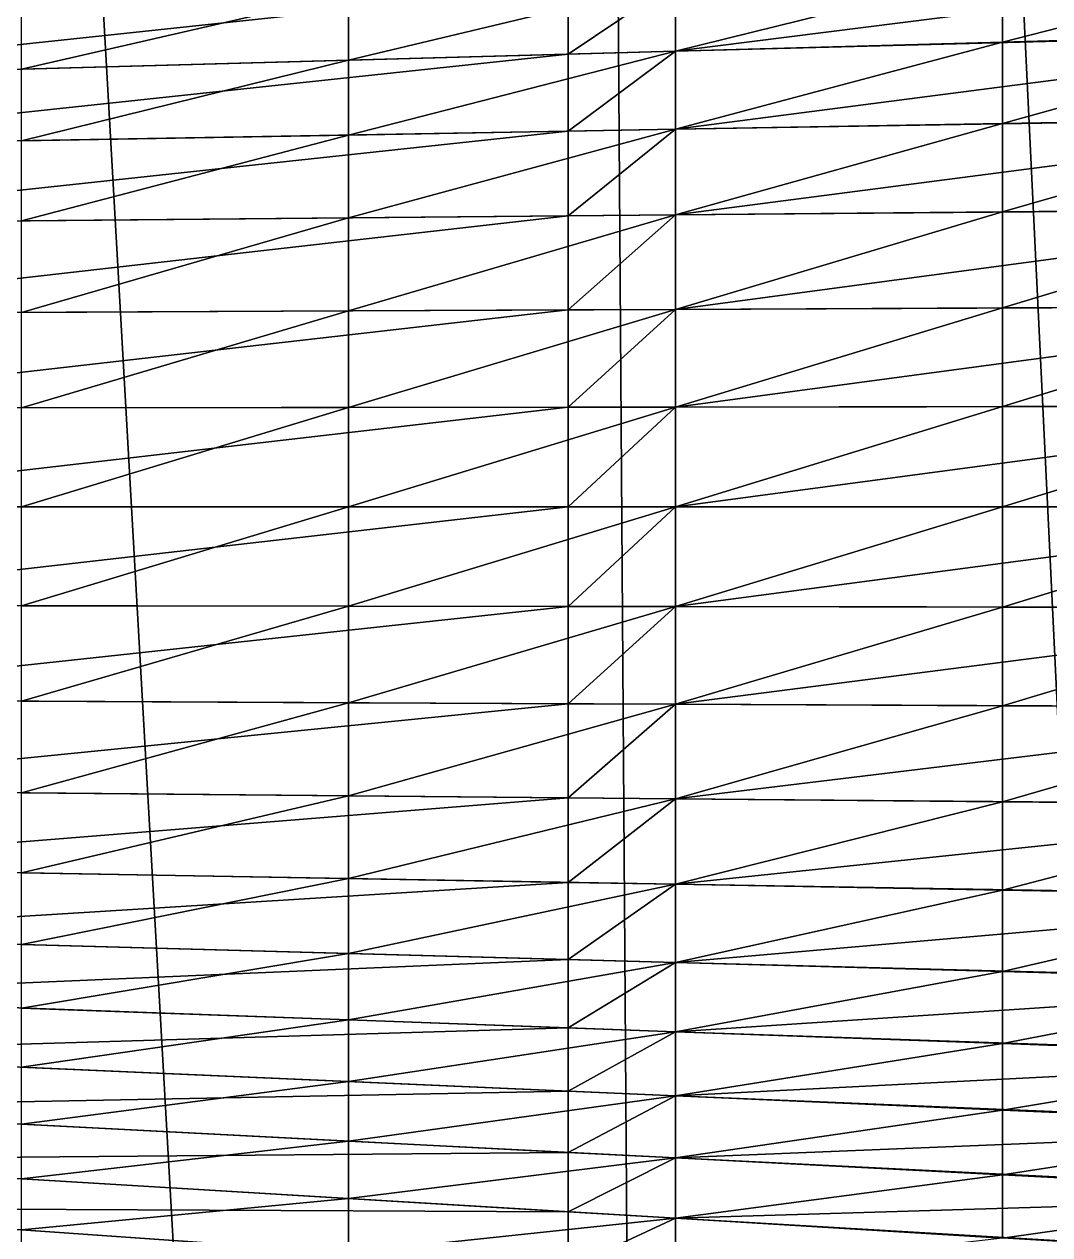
# Model space of a CAD drawing. Header units: metres. Extents: x -3 to 177, y -14 to 14.
# Drawn here: x 10.754 to 12.44, y -1.197 to 0.794 of the extents above; entities that cross this region are included whole.
import ezdxf

# ---------------------------------------------------------------- set-up
doc = ezdxf.new("R2010")
doc.units = ezdxf.units.M
doc.layers.add('ENGINE_ROOM', color=7, linetype='Continuous', true_color=0xa1acbe)
doc.layers.add('HULL', color=7, linetype='Continuous', true_color=0x528ba5)

msp = doc.modelspace()

# ---------------------------------------------------------------- linework, layer by layer
at = {"layer": 'ENGINE_ROOM'}
for points in [[(11.825, 12.714, 14.6662), (13.0631, -13.0226, 14.6539), (13.0631, 13.0226, 14.6539)], [(11.6483, 12.668, 14.6681), (11.825, -12.714, 14.6662), (11.825, 12.714, 14.6662)], [(11.825, 12.714, 14.6662), (11.825, -12.714, 14.6662), (13.0631, -13.0226, 14.6539)], [(10.2335, 12.2995, 14.6829), (11.6483, -12.668, 14.6681), (11.6483, 12.668, 14.6681)], [(11.6483, 12.668, 14.6681), (11.6483, -12.668, 14.6681), (11.825, -12.714, 14.6662)], [(10.2335, 12.2995, 14.6829), (10.2335, -12.2995, 14.6829), (11.6483, -12.668, 14.6681)], [(11.825, 0.7495, 0.4018), (11.825, 0.8632, 0.5192), (13.0631, 0.9058, 0.3402)], [(11.825, 0.7495, 0.4018), (13.0631, 0.9058, 0.3402), (13.0631, 0.7817, 0.2305)], [(10.2335, 0.7055, 0.6446), (10.2335, 0.8055, 0.7712), (11.6483, 0.8568, 0.5472)], [(10.2335, 0.7055, 0.6446), (11.6483, 0.8568, 0.5472), (11.6483, 0.7446, 0.4288)], [(11.6483, 0.7446, 0.4288), (11.6483, 0.8568, 0.5472), (11.825, 0.8632, 0.5192)], [(11.6483, 0.7446, 0.4288), (11.825, 0.8632, 0.5192), (11.825, 0.7495, 0.4018)], [(11.825, 0.6208, 0.303), (11.825, 0.7495, 0.4018), (13.0631, 0.7817, 0.2305)], [(11.825, 0.6208, 0.303), (13.0631, 0.7817, 0.2305), (13.0631, 0.6411, 0.1437)], [(10.2335, 0.5928, 0.531), (10.2335, 0.7055, 0.6446), (11.6483, 0.7446, 0.4288)], [(10.2335, 0.5928, 0.531), (11.6483, 0.7446, 0.4288), (11.6483, 0.6177, 0.3283)], [(11.6483, 0.6177, 0.3283), (11.6483, 0.7446, 0.4288), (11.825, 0.7495, 0.4018)], [(11.6483, 0.6177, 0.3283), (11.825, 0.7495, 0.4018), (11.825, 0.6208, 0.303)], [(11.825, 0.48, 0.2217), (11.825, 0.6208, 0.303), (13.0631, 0.6411, 0.1437)], [(11.825, 0.48, 0.2217), (13.0631, 0.6411, 0.1437), (13.0631, 0.4907, 0.0754)], [(10.2335, 0.4653, 0.4339), (10.2335, 0.5928, 0.531), (11.6483, 0.6177, 0.3283)], [(10.2335, 0.4653, 0.4339), (11.6483, 0.6177, 0.3283), (11.6483, 0.4784, 0.2453)], [(11.6483, 0.4784, 0.2453), (11.6483, 0.6177, 0.3283), (11.825, 0.6208, 0.303)], [(11.6483, 0.4784, 0.2453), (11.825, 0.6208, 0.303), (11.825, 0.48, 0.2217)], [(10.2335, 0.3171, 0.3696), (10.2335, 0.4653, 0.4339), (11.6483, 0.4784, 0.2453)], [(10.2335, 0.3171, 0.3696), (11.6483, 0.4784, 0.2453), (11.6483, 0.3238, 0.1927)], [(11.6483, 0.3238, 0.1927), (11.6483, 0.4784, 0.2453), (11.825, 0.48, 0.2217)], [(11.6483, 0.3238, 0.1927), (11.825, 0.48, 0.2217), (11.825, 0.3246, 0.1706)], [(11.825, 0.3246, 0.1706), (11.825, 0.48, 0.2217), (13.0631, 0.4907, 0.0754)], [(11.825, 0.3246, 0.1706), (13.0631, 0.4907, 0.0754), (13.0631, 0.3301, 0.0347)], [(10.2335, 0.162, 0.326), (10.2335, 0.3171, 0.3696), (11.6483, 0.3238, 0.1927)], [(10.2335, 0.162, 0.326), (11.6483, 0.3238, 0.1927), (11.6483, 0.1639, 0.1599)], [(11.6483, 0.1639, 0.1599), (11.6483, 0.3238, 0.1927), (11.825, 0.3246, 0.1706)], [(11.6483, 0.1639, 0.1599), (11.825, 0.3246, 0.1706), (11.825, 0.1641, 0.1391)], [(11.825, 0.1641, 0.1391), (11.825, 0.3246, 0.1706), (13.0631, 0.3301, 0.0347)], [(11.825, 0.1641, 0.1391), (13.0631, 0.3301, 0.0347), (13.0631, 0.1657, 0.0124)], [(10.2335, 0, 0.3123), (10.2335, 0.162, 0.326), (11.6483, 0.1639, 0.1599)], [(10.2335, 0, 0.3123), (11.6483, 0.1639, 0.1599), (11.6483, 0, 0.1486)], [(11.6483, 0, 0.1486), (11.6483, 0.1639, 0.1599), (11.825, 0.1641, 0.1391)], [(11.6483, 0, 0.1486), (11.825, 0.1641, 0.1391), (11.825, 0, 0.1282)], [(11.825, 0, 0.1282), (11.825, 0.1641, 0.1391), (13.0631, 0.1657, 0.0124)], [(11.825, 0, 0.1282), (13.0631, 0.1657, 0.0124), (13.0631, 0, 0.0038)], [(10.2335, -0.162, 0.326), (10.2335, 0, 0.3123), (11.6483, 0, 0.1486)], [(10.2335, -0.162, 0.326), (11.6483, 0, 0.1486), (11.6483, -0.1639, 0.1599)], [(11.6483, -0.1639, 0.1599), (11.6483, 0, 0.1486), (11.825, 0, 0.1282)], [(11.6483, -0.1639, 0.1599), (11.825, 0, 0.1282), (11.825, -0.1641, 0.1391)], [(11.825, -0.1641, 0.1391), (11.825, 0, 0.1282), (13.0631, 0, 0.0038)], [(11.825, -0.1641, 0.1391), (13.0631, 0, 0.0038), (13.0631, -0.1657, 0.0124)], [(10.2335, -0.3171, 0.3696), (10.2335, -0.162, 0.326), (11.6483, -0.1639, 0.1599)], [(10.2335, -0.3171, 0.3696), (11.6483, -0.1639, 0.1599), (11.6483, -0.3238, 0.1927)], [(11.6483, -0.3238, 0.1927), (11.6483, -0.1639, 0.1599), (11.825, -0.1641, 0.1391)], [(11.6483, -0.3238, 0.1927), (11.825, -0.1641, 0.1391), (11.825, -0.3246, 0.1706)], [(11.825, -0.3246, 0.1706), (11.825, -0.1641, 0.1391), (13.0631, -0.1657, 0.0124)], [(11.825, -0.3246, 0.1706), (13.0631, -0.1657, 0.0124), (13.0631, -0.3301, 0.0347)], [(10.2335, -0.4653, 0.4339), (10.2335, -0.3171, 0.3696), (11.6483, -0.3238, 0.1927)], [(10.2335, -0.4653, 0.4339), (11.6483, -0.3238, 0.1927), (11.6483, -0.4784, 0.2453)], [(11.6483, -0.4784, 0.2453), (11.6483, -0.3238, 0.1927), (11.825, -0.3246, 0.1706)], [(11.6483, -0.4784, 0.2453), (11.825, -0.3246, 0.1706), (11.825, -0.48, 0.2217)], [(11.825, -0.48, 0.2217), (11.825, -0.3246, 0.1706), (13.0631, -0.3301, 0.0347)], [(11.825, -0.48, 0.2217), (13.0631, -0.3301, 0.0347), (13.0631, -0.4907, 0.0754)], [(10.2335, -0.5928, 0.531), (10.2335, -0.4653, 0.4339), (11.6483, -0.4784, 0.2453)], [(10.2335, -0.5928, 0.531), (11.6483, -0.4784, 0.2453), (11.6483, -0.6177, 0.3283)], [(11.6483, -0.6177, 0.3283), (11.6483, -0.4784, 0.2453), (11.825, -0.48, 0.2217)], [(11.6483, -0.6177, 0.3283), (11.825, -0.48, 0.2217), (11.825, -0.6208, 0.303)], [(11.825, -0.6208, 0.303), (11.825, -0.48, 0.2217), (13.0631, -0.4907, 0.0754)], [(11.825, -0.6208, 0.303), (13.0631, -0.4907, 0.0754), (13.0631, -0.6411, 0.1437)], [(10.2335, -0.7055, 0.6446), (10.2335, -0.5928, 0.531), (11.6483, -0.6177, 0.3283)], [(10.2335, -0.7055, 0.6446), (11.6483, -0.6177, 0.3283), (11.6483, -0.7446, 0.4288)], [(11.6483, -0.7446, 0.4288), (11.6483, -0.6177, 0.3283), (11.825, -0.6208, 0.303)], [(11.6483, -0.7446, 0.4288), (11.825, -0.6208, 0.303), (11.825, -0.7495, 0.4018)], [(11.825, -0.7495, 0.4018), (11.825, -0.6208, 0.303), (13.0631, -0.6411, 0.1437)], [(11.825, -0.7495, 0.4018), (13.0631, -0.6411, 0.1437), (13.0631, -0.7817, 0.2305)], [(10.2335, -0.8055, 0.7712), (10.2335, -0.7055, 0.6446), (11.6483, -0.7446, 0.4288)], [(10.2335, -0.8055, 0.7712), (11.6483, -0.7446, 0.4288), (11.6483, -0.8568, 0.5472)], [(11.6483, -0.8568, 0.5472), (11.6483, -0.7446, 0.4288), (11.825, -0.7495, 0.4018)], [(11.6483, -0.8568, 0.5472), (11.825, -0.7495, 0.4018), (11.825, -0.8632, 0.5192)], [(11.825, -0.8632, 0.5192), (11.825, -0.7495, 0.4018), (13.0631, -0.7817, 0.2305)], [(11.825, -0.8632, 0.5192), (13.0631, -0.7817, 0.2305), (13.0631, -0.9058, 0.3402)], [(10.2335, -0.8989, 0.9034), (10.2335, -0.8055, 0.7712), (11.6483, -0.8568, 0.5472)], [(10.2335, -0.8989, 0.9034), (11.6483, -0.8568, 0.5472), (11.6483, -0.9607, 0.6736)], [(11.6483, -0.9607, 0.6736), (11.6483, -0.8568, 0.5472), (11.825, -0.8632, 0.5192)], [(11.6483, -0.9607, 0.6736), (11.825, -0.8632, 0.5192), (11.825, -0.9684, 0.6449)], [(11.825, -0.9684, 0.6449), (11.825, -0.8632, 0.5192), (13.0631, -0.9058, 0.3402)], [(10.2335, -0.9886, 1.038), (10.2335, -0.8989, 0.9034), (11.6483, -0.9607, 0.6736)], [(11.825, -0.9684, 0.6449), (13.0631, -0.9058, 0.3402), (13.0631, -1.0203, 0.46)], [(10.2335, -0.9886, 1.038), (11.6483, -0.9607, 0.6736), (11.6483, -1.0616, 0.8022)], [(11.6483, -1.0616, 0.8022), (11.6483, -0.9607, 0.6736), (11.825, -0.9684, 0.6449)], [(11.6483, -1.0616, 0.8022), (11.825, -0.9684, 0.6449), (11.825, -1.0707, 0.7728)], [(11.825, -1.0707, 0.7728), (11.825, -0.9684, 0.6449), (13.0631, -1.0203, 0.46)], [(10.2335, -1.0738, 1.1752), (10.2335, -0.9886, 1.038), (11.6483, -1.0616, 0.8022)], [(11.825, -1.0707, 0.7728), (13.0631, -1.0203, 0.46), (13.0631, -1.1325, 0.5819)], [(10.2335, -1.0738, 1.1752), (11.6483, -1.0616, 0.8022), (11.6483, -1.1593, 0.933)], [(10.2335, -1.1527, 1.3158), (10.2335, -1.0738, 1.1752), (11.6483, -1.1593, 0.933)], [(11.6483, -1.1593, 0.933), (11.6483, -1.0616, 0.8022), (11.825, -1.0707, 0.7728)], [(11.6483, -1.1593, 0.933), (11.825, -1.0707, 0.7728), (11.825, -1.17, 0.9028)], [(11.825, -1.17, 0.9028), (11.825, -1.0707, 0.7728), (13.0631, -1.1325, 0.5819)], [(11.825, -1.17, 0.9028), (13.0631, -1.1325, 0.5819), (13.0631, -1.2427, 0.7057)], [(10.2335, -1.2226, 1.4606), (10.2335, -1.1527, 1.3158), (11.6483, -1.2521, 1.0671)], [(10.2335, -1.1527, 1.3158), (11.6483, -1.1593, 0.933), (11.6483, -1.2521, 1.0671)], [(11.6483, -1.2521, 1.0671), (11.6483, -1.1593, 0.933), (11.825, -1.17, 0.9028)], [(11.6483, -1.2521, 1.0671), (11.825, -1.17, 0.9028), (11.825, -1.2645, 1.0361)], [(11.825, -1.2645, 1.0361), (11.825, -1.17, 0.9028), (13.0631, -1.2427, 0.7057)]]:
    msp.add_3dface(points, dxfattribs=at)
at = {"layer": 'HULL'}
for points in [[(12.3625, 0.7643, 0.3198), (12.3625, 0.8827, 0.4341), (12.9, 0.9021, 0.349)], [(12.3625, 0.7643, 0.3198), (12.9, 0.9021, 0.349), (12.9, 0.7792, 0.2378)], [(11.825, 0.7495, 0.4018), (11.825, 0.8632, 0.5192), (12.3625, 0.8827, 0.4341)], [(11.825, 0.7495, 0.4018), (12.3625, 0.8827, 0.4341), (12.3625, 0.7643, 0.3198)], [(11.2875, 0.7346, 0.4838), (11.2875, 0.8437, 0.6043), (11.825, 0.8632, 0.5192)], [(11.2875, 0.7346, 0.4838), (11.825, 0.8632, 0.5192), (11.825, 0.7495, 0.4018)], [(10.75, 0.7198, 0.5658), (10.75, 0.8242, 0.6894), (11.2875, 0.8437, 0.6043)], [(10.75, 0.7198, 0.5658), (11.2875, 0.8437, 0.6043), (11.2875, 0.7346, 0.4838)], [(12.3625, 0.6302, 0.226), (12.3625, 0.7643, 0.3198), (12.9, 0.7792, 0.2378)], [(12.3625, 0.6302, 0.226), (12.9, 0.7792, 0.2378), (12.9, 0.6396, 0.149)], [(11.825, 0.6208, 0.303), (11.825, 0.7495, 0.4018), (12.3625, 0.7643, 0.3198)], [(11.825, 0.6208, 0.303), (12.3625, 0.7643, 0.3198), (12.3625, 0.6302, 0.226)], [(11.2875, 0.6113, 0.38), (11.2875, 0.7346, 0.4838), (11.825, 0.7495, 0.4018)], [(11.2875, 0.6113, 0.38), (11.825, 0.7495, 0.4018), (11.825, 0.6208, 0.303)], [(10.75, 0.6019, 0.457), (10.75, 0.7198, 0.5658), (11.2875, 0.7346, 0.4838)], [(10.75, 0.6019, 0.457), (11.2875, 0.7346, 0.4838), (11.2875, 0.6113, 0.38)], [(12.3625, 0.485, 0.1501), (12.3625, 0.6302, 0.226), (12.9, 0.6396, 0.149)], [(12.3625, 0.485, 0.1501), (12.9, 0.6396, 0.149), (12.9, 0.49, 0.0784)], [(11.2875, 0.4751, 0.2934), (11.2875, 0.6113, 0.38), (11.825, 0.6208, 0.303)], [(11.2875, 0.4751, 0.2934), (11.825, 0.6208, 0.303), (11.825, 0.48, 0.2217)], [(11.825, 0.48, 0.2217), (11.825, 0.6208, 0.303), (12.3625, 0.6302, 0.226)], [(11.825, 0.48, 0.2217), (12.3625, 0.6302, 0.226), (12.3625, 0.485, 0.1501)], [(10.75, 0.4701, 0.365), (10.75, 0.6019, 0.457), (11.2875, 0.6113, 0.38)], [(10.75, 0.4701, 0.365), (11.2875, 0.6113, 0.38), (11.2875, 0.4751, 0.2934)], [(11.2875, 0.3221, 0.2378), (11.2875, 0.4751, 0.2934), (11.825, 0.48, 0.2217)], [(11.2875, 0.3221, 0.2378), (11.825, 0.48, 0.2217), (11.825, 0.3246, 0.1706)], [(11.825, 0.3246, 0.1706), (11.825, 0.48, 0.2217), (12.3625, 0.485, 0.1501)], [(11.825, 0.3246, 0.1706), (12.3625, 0.485, 0.1501), (12.3625, 0.3272, 0.1033)], [(12.3625, 0.3272, 0.1033), (12.3625, 0.485, 0.1501), (12.9, 0.49, 0.0784)], [(12.3625, 0.3272, 0.1033), (12.9, 0.49, 0.0784), (12.9, 0.3297, 0.0361)], [(10.75, 0.3195, 0.305), (10.75, 0.4701, 0.365), (11.2875, 0.4751, 0.2934)], [(10.75, 0.3195, 0.305), (11.2875, 0.4751, 0.2934), (11.2875, 0.3221, 0.2378)], [(10.75, 0.1627, 0.2654), (10.75, 0.3195, 0.305), (11.2875, 0.3221, 0.2378)], [(10.75, 0.1627, 0.2654), (11.2875, 0.3221, 0.2378), (11.2875, 0.1634, 0.2022)], [(11.2875, 0.1634, 0.2022), (11.2875, 0.3221, 0.2378), (11.825, 0.3246, 0.1706)], [(11.2875, 0.1634, 0.2022), (11.825, 0.3246, 0.1706), (11.825, 0.1641, 0.1391)], [(11.825, 0.1641, 0.1391), (11.825, 0.3246, 0.1706), (12.3625, 0.3272, 0.1033)], [(11.825, 0.1641, 0.1391), (12.3625, 0.3272, 0.1033), (12.3625, 0.1649, 0.076)], [(12.3625, 0.1649, 0.076), (12.3625, 0.3272, 0.1033), (12.9, 0.3297, 0.0361)], [(12.3625, 0.1649, 0.076), (12.9, 0.3297, 0.0361), (12.9, 0.1656, 0.0128)], [(10.75, 0, 0.2525), (10.75, 0.1627, 0.2654), (11.2875, 0.1634, 0.2022)], [(10.75, 0, 0.2525), (11.2875, 0.1634, 0.2022), (11.2875, 0, 0.1904)], [(11.2875, 0, 0.1904), (11.2875, 0.1634, 0.2022), (11.825, 0.1641, 0.1391)], [(11.2875, 0, 0.1904), (11.825, 0.1641, 0.1391), (11.825, 0, 0.1282)], [(11.825, 0, 0.1282), (11.825, 0.1641, 0.1391), (12.3625, 0.1649, 0.076)], [(11.825, 0, 0.1282), (12.3625, 0.1649, 0.076), (12.3625, 0, 0.0661)], [(12.3625, 0, 0.0661), (12.3625, 0.1649, 0.076), (12.9, 0.1656, 0.0128)], [(12.3625, 0, 0.0661), (12.9, 0.1656, 0.0128), (12.9, 0, 0.0039)], [(10.75, -0.1627, 0.2654), (10.75, 0, 0.2525), (11.2875, 0, 0.1904)], [(10.75, -0.1627, 0.2654), (11.2875, 0, 0.1904), (11.2875, -0.1634, 0.2022)], [(11.2875, -0.1634, 0.2022), (11.2875, 0, 0.1904), (11.825, 0, 0.1282)], [(11.2875, -0.1634, 0.2022), (11.825, 0, 0.1282), (11.825, -0.1641, 0.1391)], [(11.825, -0.1641, 0.1391), (11.825, 0, 0.1282), (12.3625, 0, 0.0661)], [(11.825, -0.1641, 0.1391), (12.3625, 0, 0.0661), (12.3625, -0.1649, 0.076)], [(12.3625, -0.1649, 0.076), (12.3625, 0, 0.0661), (12.9, 0, 0.0039)], [(12.3625, -0.1649, 0.076), (12.9, 0, 0.0039), (12.9, -0.1656, 0.0128)], [(10.75, -0.3195, 0.305), (10.75, -0.1627, 0.2654), (11.2875, -0.1634, 0.2022)], [(10.75, -0.3195, 0.305), (11.2875, -0.1634, 0.2022), (11.2875, -0.3221, 0.2378)], [(11.2875, -0.3221, 0.2378), (11.2875, -0.1634, 0.2022), (11.825, -0.1641, 0.1391)], [(11.2875, -0.3221, 0.2378), (11.825, -0.1641, 0.1391), (11.825, -0.3246, 0.1706)], [(11.825, -0.3246, 0.1706), (11.825, -0.1641, 0.1391), (12.3625, -0.1649, 0.076)], [(11.825, -0.3246, 0.1706), (12.3625, -0.1649, 0.076), (12.3625, -0.3272, 0.1033)], [(12.3625, -0.3272, 0.1033), (12.3625, -0.1649, 0.076), (12.9, -0.1656, 0.0128)], [(12.3625, -0.3272, 0.1033), (12.9, -0.1656, 0.0128), (12.9, -0.3297, 0.0361)], [(10.75, -0.4701, 0.365), (10.75, -0.3195, 0.305), (11.2875, -0.3221, 0.2378)], [(10.75, -0.4701, 0.365), (11.2875, -0.3221, 0.2378), (11.2875, -0.4751, 0.2934)], [(11.2875, -0.4751, 0.2934), (11.2875, -0.3221, 0.2378), (11.825, -0.3246, 0.1706)], [(11.2875, -0.4751, 0.2934), (11.825, -0.3246, 0.1706), (11.825, -0.48, 0.2217)], [(11.825, -0.48, 0.2217), (11.825, -0.3246, 0.1706), (12.3625, -0.3272, 0.1033)], [(11.825, -0.48, 0.2217), (12.3625, -0.3272, 0.1033), (12.3625, -0.485, 0.1501)], [(12.3625, -0.485, 0.1501), (12.3625, -0.3272, 0.1033), (12.9, -0.3297, 0.0361)], [(12.3625, -0.485, 0.1501), (12.9, -0.3297, 0.0361), (12.9, -0.49, 0.0784)], [(10.75, -0.6019, 0.457), (10.75, -0.4701, 0.365), (11.2875, -0.4751, 0.2934)], [(10.75, -0.6019, 0.457), (11.2875, -0.4751, 0.2934), (11.2875, -0.6113, 0.38)], [(11.2875, -0.6113, 0.38), (11.2875, -0.4751, 0.2934), (11.825, -0.48, 0.2217)], [(11.2875, -0.6113, 0.38), (11.825, -0.48, 0.2217), (11.825, -0.6208, 0.303)], [(11.825, -0.6208, 0.303), (11.825, -0.48, 0.2217), (12.3625, -0.485, 0.1501)], [(11.825, -0.6208, 0.303), (12.3625, -0.485, 0.1501), (12.3625, -0.6302, 0.226)], [(12.3625, -0.6302, 0.226), (12.3625, -0.485, 0.1501), (12.9, -0.49, 0.0784)], [(12.3625, -0.6302, 0.226), (12.9, -0.49, 0.0784), (12.9, -0.6396, 0.149)], [(10.75, -0.7198, 0.5658), (10.75, -0.6019, 0.457), (11.2875, -0.6113, 0.38)], [(10.75, -0.7198, 0.5658), (11.2875, -0.6113, 0.38), (11.2875, -0.7346, 0.4838)], [(11.2875, -0.7346, 0.4838), (11.2875, -0.6113, 0.38), (11.825, -0.6208, 0.303)], [(11.2875, -0.7346, 0.4838), (11.825, -0.6208, 0.303), (11.825, -0.7495, 0.4018)], [(11.825, -0.7495, 0.4018), (11.825, -0.6208, 0.303), (12.3625, -0.6302, 0.226)], [(11.825, -0.7495, 0.4018), (12.3625, -0.6302, 0.226), (12.3625, -0.7643, 0.3198)], [(12.3625, -0.7643, 0.3198), (12.3625, -0.6302, 0.226), (12.9, -0.6396, 0.149)], [(12.3625, -0.7643, 0.3198), (12.9, -0.6396, 0.149), (12.9, -0.7792, 0.2378)], [(10.75, -0.8242, 0.6894), (10.75, -0.7198, 0.5658), (11.2875, -0.7346, 0.4838)], [(10.75, -0.8242, 0.6894), (11.2875, -0.7346, 0.4838), (11.2875, -0.8437, 0.6043)], [(11.2875, -0.8437, 0.6043), (11.2875, -0.7346, 0.4838), (11.825, -0.7495, 0.4018)], [(11.2875, -0.8437, 0.6043), (11.825, -0.7495, 0.4018), (11.825, -0.8632, 0.5192)], [(11.825, -0.8632, 0.5192), (11.825, -0.7495, 0.4018), (12.3625, -0.7643, 0.3198)], [(11.825, -0.8632, 0.5192), (12.3625, -0.7643, 0.3198), (12.3625, -0.8827, 0.4341)], [(12.3625, -0.8827, 0.4341), (12.3625, -0.7643, 0.3198), (12.9, -0.7792, 0.2378)], [(12.3625, -0.8827, 0.4341), (12.9, -0.7792, 0.2378), (12.9, -0.9021, 0.349)], [(10.75, -0.9215, 0.8195), (10.75, -0.8242, 0.6894), (11.2875, -0.8437, 0.6043)], [(10.75, -0.9215, 0.8195), (11.2875, -0.8437, 0.6043), (11.2875, -0.9449, 0.7322)], [(11.2875, -0.9449, 0.7322), (11.2875, -0.8437, 0.6043), (11.825, -0.8632, 0.5192)], [(11.2875, -0.9449, 0.7322), (11.825, -0.8632, 0.5192), (11.825, -0.9684, 0.6449)], [(11.825, -0.9684, 0.6449), (11.825, -0.8632, 0.5192), (12.3625, -0.8827, 0.4341)], [(11.825, -0.9684, 0.6449), (12.3625, -0.8827, 0.4341), (12.3625, -0.9919, 0.5576)], [(12.3625, -0.9919, 0.5576), (12.3625, -0.8827, 0.4341), (12.9, -0.9021, 0.349)], [(12.3625, -0.9919, 0.5576), (12.9, -0.9021, 0.349), (12.9, -1.0153, 0.4703)], [(10.75, -1.0153, 0.9519), (10.75, -0.9215, 0.8195), (11.2875, -0.9449, 0.7322)], [(10.75, -1.0153, 0.9519), (11.2875, -0.9449, 0.7322), (11.2875, -1.043, 0.8623)], [(11.2875, -1.043, 0.8623), (11.2875, -0.9449, 0.7322), (11.825, -0.9684, 0.6449)], [(11.2875, -1.043, 0.8623), (11.825, -0.9684, 0.6449), (11.825, -1.0707, 0.7728)], [(11.825, -1.0707, 0.7728), (11.825, -0.9684, 0.6449), (12.3625, -0.9919, 0.5576)], [(11.825, -1.0707, 0.7728), (12.3625, -0.9919, 0.5576), (12.3625, -1.0985, 0.6832)], [(12.3625, -1.0985, 0.6832), (12.3625, -0.9919, 0.5576), (12.9, -1.0153, 0.4703)], [(10.75, -1.105, 1.0868), (10.75, -1.0153, 0.9519), (11.2875, -1.043, 0.8623)], [(12.3625, -1.0985, 0.6832), (12.9, -1.0153, 0.4703), (12.9, -1.1262, 0.5936)], [(10.75, -1.105, 1.0868), (11.2875, -1.043, 0.8623), (11.2875, -1.1375, 0.9948)], [(11.2875, -1.1375, 0.9948), (11.2875, -1.043, 0.8623), (11.825, -1.0707, 0.7728)], [(11.2875, -1.1375, 0.9948), (11.825, -1.0707, 0.7728), (11.825, -1.17, 0.9028)], [(11.825, -1.17, 0.9028), (11.825, -1.0707, 0.7728), (12.3625, -1.0985, 0.6832)], [(10.75, -1.189, 1.225), (10.75, -1.105, 1.0868), (11.2875, -1.1375, 0.9948)], [(11.825, -1.17, 0.9028), (12.3625, -1.0985, 0.6832), (12.3625, -1.2025, 0.8108)], [(12.3625, -1.2025, 0.8108), (12.3625, -1.0985, 0.6832), (12.9, -1.1262, 0.5936)], [(12.3625, -1.2025, 0.8108), (12.9, -1.1262, 0.5936), (12.9, -1.235, 0.7188)], [(10.75, -1.189, 1.225), (11.2875, -1.1375, 0.9948), (11.2875, -1.2268, 1.1305)], [(11.2875, -1.2268, 1.1305), (11.2875, -1.1375, 0.9948), (11.825, -1.17, 0.9028)], [(11.2875, -1.2268, 1.1305), (11.825, -1.17, 0.9028), (11.825, -1.2645, 1.0361)], [(11.825, -1.2645, 1.0361), (11.825, -1.17, 0.9028), (12.3625, -1.2025, 0.8108)], [(10.75, -1.2645, 1.3676), (10.75, -1.189, 1.225), (11.2875, -1.2268, 1.1305)]]:
    msp.add_3dface(points, dxfattribs=at)

doc.saveas('drawing.dxf')
